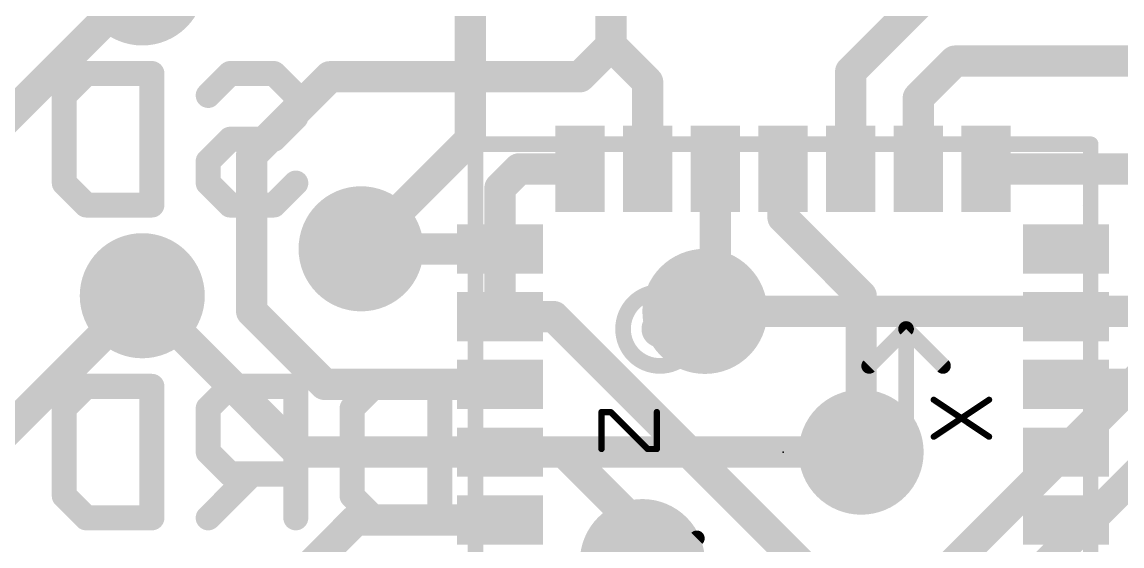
# Model space of a CAD drawing. Extents: x -10.2 to 20.4, y -5.1 to 20.4.
# Drawn here: x 3.98 to 12.91, y 8.13 to 12.38 of the extents above; entities that cross this region are included whole.
import ezdxf

# ---------------------------------------------------------------- set-up
doc = ezdxf.new("R2010")
doc.units = 0
for name, color, linetype in [('1', 12, 'CONTINUOUS'), ('16', 132, 'CONTINUOUS'), ('18', 110, 'CONTINUOUS'), ('21', 41, 'CONTINUOUS'), ('22', 40, 'CONTINUOUS'), ('23', 53, 'CONTINUOUS'), ('51', 53, 'CONTINUOUS')]:
    doc.layers.add(name, color=color, linetype=linetype)

# ---------------------------------------------------------------- blocks, each defined once
blk = doc.blocks.new('RECT')
blk.add_solid([(-0.5, -0.5), (0.5, -0.5), (-0.5, 0.5), (0.5, 0.5)])
blk = doc.blocks.new('ROUNDV')
at = {"const_width": 0.5}
blk.add_lwpolyline([(0, -0.25, 1), (0, 0.25, 1), (0, -0.25)], format="xyb", dxfattribs=at)

msp = doc.modelspace()

# ---------------------------------------------------------------- linework, layer by layer
at = {"layer": '1', "const_width": 0.254}
for points in [[(8.763, 12.192), (8.763, 14.732)], [(3.683, 11.43), (4.953, 12.7)], [(10.71, 11.98), (11.303, 12.573)], [(8.509, 11.938), (8.763, 12.192)], [(8.763, 12.192), (9.06, 11.895)], [(11.26, 11.768), (11.557, 12.065)], [(11.557, 12.065), (13.081, 12.065)], [(10.71, 11.19), (10.71, 11.98)], [(5.842, 11.303), (6.477, 11.938)], [(6.477, 11.938), (8.509, 11.938)], [(9.06, 11.895), (9.06, 11.19)], [(11.26, 11.19), (11.26, 11.768)], [(5.842, 10.033), (5.842, 11.303)], [(7.86, 11.035), (8.015, 11.19)], [(8.015, 11.19), (8.51, 11.19)], [(9.61, 10.118), (9.61, 11.19)], [(10.16, 10.795), (10.16, 11.19)], [(11.81, 11.19), (13.73, 11.19)], [(7.86, 10.54), (7.86, 11.035)], [(10.795, 10.16), (10.16, 10.795)], [(6.732, 10.54), (6.731, 10.541)], [(7.86, 10.54), (6.732, 10.54)], [(7.86, 10.54), (7.859, 10.541)], [(7.86, 9.99), (7.86, 10.54)], [(3.683, 8.89), (4.953, 10.16)], [(10.795, 8.89), (10.795, 10.16)], [(9.525, 10.033), (9.61, 10.118)], [(6.435, 9.44), (5.842, 10.033)], [(8.298, 9.99), (7.86, 9.99)], [(10.71, 7.578), (8.298, 9.99)], [(6.435, 9.44), (7.86, 9.44)], [(12.46, 9.44), (13.25, 9.44)], [(7.86, 8.89), (8.382, 8.89)], [(8.382, 8.89), (9.017, 8.255)], [(6.096, 7.747), (6.689, 8.34)], [(6.689, 8.34), (7.86, 8.34)], [(9.017, 8.255), (9.017, 8.001)]]:
    msp.add_lwpolyline(points, dxfattribs=at)
at = {"layer": '1', "const_width": 0.127}
for points in [[(8.8079, 12.2369, 1), (8.7181, 12.1471)], [(8.6995, 12.192, 1), (8.8265, 12.192)], [(8.8079, 12.1471, 1), (8.7181, 12.2369)], [(11.557, 12.1285, 1), (11.557, 12.0015)], [(11.6019, 12.0201, 1), (11.5121, 12.1099)], [(10.7735, 11.98, 1), (10.6465, 11.98)], [(10.6651, 12.0249, 1), (10.7549, 11.9351)], [(6.477, 12.0015, 1), (6.477, 11.8745)], [(6.5219, 11.8931, 1), (6.4321, 11.9829)], [(8.4641, 11.9829, 1), (8.5539, 11.8931)], [(8.509, 11.8745, 1), (8.509, 12.0015)], [(9.1235, 11.895, 1), (8.9965, 11.895)], [(9.0151, 11.8501, 1), (9.1049, 11.9399)], [(11.3235, 11.768, 1), (11.1965, 11.768)], [(11.2151, 11.8129, 1), (11.3049, 11.7231)], [(5.9055, 11.303, 1), (5.7785, 11.303)], [(5.7971, 11.3479, 1), (5.8869, 11.2581)], [(8.015, 11.2535, 1), (8.015, 11.1265)], [(8.0599, 11.1451, 1), (7.9701, 11.2349)], [(8.51, 11.1265, 1), (8.51, 11.2535)], [(9.6735, 11.19, 1), (9.5465, 11.19)], [(10.2235, 11.19, 1), (10.0965, 11.19)], [(11.81, 11.2535, 1), (11.81, 11.1265)], [(8.9965, 11.19, 1), (9.1235, 11.19)], [(10.6465, 11.19, 1), (10.7735, 11.19)], [(11.1965, 11.19, 1), (11.3235, 11.19)], [(7.9235, 11.035, 1), (7.7965, 11.035)], [(7.8151, 11.0799, 1), (7.9049, 10.9901)], [(10.2049, 10.8399, 1), (10.1151, 10.7501)], [(10.0965, 10.795, 1), (10.2235, 10.795)], [(6.7759, 10.5859, 1), (6.6861, 10.4961)], [(6.732, 10.6035, 1), (6.732, 10.4765)], [(6.6871, 10.4951, 1), (6.7769, 10.5849)], [(7.9039, 10.5859, 1), (7.8141, 10.4961)], [(7.9235, 10.54, 1), (7.7965, 10.54)], [(7.8151, 10.4951, 1), (7.9049, 10.5849)], [(7.86, 10.4765, 1), (7.86, 10.6035)], [(7.7965, 10.54, 1), (7.9235, 10.54)], [(4.9979, 10.1151, 1), (4.9081, 10.2049)], [(10.8585, 10.16, 1), (10.7315, 10.16)], [(9.6549, 10.0731, 1), (9.5651, 10.1629)], [(10.7501, 10.1151, 1), (10.8399, 10.2049)], [(5.8869, 10.0779, 1), (5.7971, 9.9881)], [(7.86, 10.0535, 1), (7.86, 9.9265)], [(8.3429, 10.0349, 1), (8.2531, 9.9451)], [(8.298, 9.9265, 1), (8.298, 10.0535)], [(9.4801, 10.0779, 1), (9.5699, 9.9881)], [(9.5465, 10.118, 1), (9.6735, 10.118)], [(5.7785, 10.033, 1), (5.9055, 10.033)], [(7.7965, 9.99, 1), (7.9235, 9.99)], [(6.435, 9.5035, 1), (6.435, 9.3765)], [(7.86, 9.3765, 1), (7.86, 9.5035)], [(12.46, 9.5035, 1), (12.46, 9.3765)], [(6.3901, 9.3951, 1), (6.4799, 9.4849)], [(7.86, 8.9535, 1), (7.86, 8.8265)], [(8.4269, 8.9349, 1), (8.3371, 8.8451)], [(8.382, 8.8265, 1), (8.382, 8.9535)], [(10.7315, 8.89, 1), (10.8585, 8.89)], [(6.689, 8.4035, 1), (6.689, 8.2765)], [(6.7339, 8.2951, 1), (6.6441, 8.3849)], [(7.86, 8.2765, 1), (7.86, 8.4035)], [(9.0805, 8.255, 1), (8.9535, 8.255)], [(8.9721, 8.2101, 1), (9.0619, 8.2999)]]:
    msp.add_lwpolyline(points, format="xyb", dxfattribs=at)
at = {"layer": '16', "const_width": 0.254}
for points in [[(7.62, 11.43), (7.62, 15.367)], [(6.731, 10.541), (7.62, 11.43)], [(4.953, 10.16), (6.223, 8.89)], [(13.208, 10.033), (9.525, 10.033)], [(11.811, 7.493), (14.097, 9.779)], [(11.176, 7.62), (13.208, 9.652)], [(6.223, 8.89), (10.795, 8.89)]]:
    msp.add_lwpolyline(points, dxfattribs=at)
at = {"layer": '16', "const_width": 0.127}
for points in [[(7.6649, 11.3851, 1), (7.5751, 11.4749)], [(7.5565, 11.43, 1), (7.6835, 11.43)], [(6.6861, 10.5859, 1), (6.7759, 10.4961)], [(4.9979, 10.2049, 1), (4.9081, 10.1151)], [(9.525, 10.0965, 1), (9.525, 9.9695)], [(6.223, 8.9535, 1), (6.223, 8.8265)], [(6.1781, 8.8451, 1), (6.2679, 8.9349)], [(10.795, 8.8265, 1), (10.795, 8.9535)]]:
    msp.add_lwpolyline(points, format="xyb", dxfattribs=at)
at = {"layer": '21', "const_width": 0.0635}
for points in [[(7.66, 11.4218, 1), (7.66, 11.3582)], [(7.6917, 11.39, 1), (7.6283, 11.39)], [(8.16, 11.3582, 1), (8.16, 11.4218)], [(12.16, 11.4218, 1), (12.16, 11.3582)], [(12.6918, 11.39, 1), (12.6282, 11.39)], [(12.66, 11.3582, 1), (12.66, 11.4218)], [(7.6283, 10.89, 1), (7.6917, 10.89)], [(12.6282, 10.89, 1), (12.6918, 10.89)]]:
    msp.add_lwpolyline(points, format="xyb", dxfattribs=at)
at = {"layer": '21', "const_width": 0.127}
for points in [[(8.16, 11.39), (7.66, 11.39)], [(7.66, 11.39), (7.66, 10.89)], [(12.66, 11.39), (12.16, 11.39)], [(12.66, 10.89), (12.66, 11.39)]]:
    msp.add_lwpolyline(points, dxfattribs=at)
at = {"layer": '22', "const_width": 0.2032}
for points in [[(4.3194, 11.7864), (4.4973, 11.9643)], [(4.4973, 11.9643), (5.0312, 11.9643)], [(5.0312, 11.9643), (5.0312, 10.8966)], [(5.4888, 11.7864), (5.6667, 11.9643)], [(5.6667, 11.9643), (6.0226, 11.9643)], [(6.0226, 11.9643), (6.2006, 11.7864)], [(4.3194, 11.0746), (4.3194, 11.7864)], [(6.2006, 11.7864), (6.2006, 11.6084)], [(6.2006, 11.6084), (6.0226, 11.4305)], [(5.6667, 11.4305), (5.4888, 11.2525)], [(6.0226, 11.4305), (5.6667, 11.4305)], [(5.4888, 11.2525), (5.4888, 11.0746)], [(4.4973, 10.8966), (4.3194, 11.0746)], [(5.4888, 11.0746), (5.6667, 10.8966)], [(6.0226, 10.8966), (6.2006, 11.0746)], [(5.0312, 10.8966), (4.4973, 10.8966)], [(5.6667, 10.8966), (6.0226, 10.8966)], [(4.3194, 9.2464), (4.4973, 9.4243)], [(4.4973, 9.4243), (5.0312, 9.4243)], [(5.0312, 9.4243), (5.0312, 8.3566)], [(5.6667, 9.4243), (5.4888, 9.2464)], [(6.2006, 9.4243), (5.6667, 9.4243)], [(6.2006, 8.3566), (6.2006, 9.4243)], [(6.6582, 9.2464), (6.8361, 9.4243)], [(6.8361, 9.4243), (7.37, 9.4243)], [(7.37, 9.4243), (7.37, 8.3566)], [(4.3194, 8.5346), (4.3194, 9.2464)], [(5.4888, 9.2464), (5.4888, 8.8905)], [(6.6582, 8.5346), (6.6582, 9.2464)], [(5.4888, 8.8905), (5.6667, 8.7125)], [(5.8447, 8.7125), (5.4888, 8.3566)], [(5.6667, 8.7125), (6.2006, 8.7125)], [(4.4973, 8.3566), (4.3194, 8.5346)], [(6.8361, 8.3566), (6.6582, 8.5346)], [(5.0312, 8.3566), (4.4973, 8.3566)], [(7.37, 8.3566), (6.8361, 8.3566)]]:
    msp.add_lwpolyline(points, dxfattribs=at)
at = {"layer": '22', "const_width": 0.1016}
for points in [[(4.4973, 12.0151, 1), (4.4973, 11.9135)], [(4.5333, 11.9284, 1), (4.4614, 12.0002)], [(5.082, 11.9643, 1), (4.9804, 11.9643)], [(5.0312, 11.9135, 1), (5.0312, 12.0151)], [(5.6667, 12.0151, 1), (5.6667, 11.9135)], [(5.7027, 11.9284, 1), (5.6308, 12.0002)], [(6.0586, 12.0002, 1), (5.9867, 11.9284)], [(6.0226, 11.9135, 1), (6.0226, 12.0151)], [(4.3702, 11.7864, 1), (4.2686, 11.7864)], [(4.2835, 11.8223, 1), (4.3553, 11.7504)], [(5.4529, 11.8223, 1), (5.5247, 11.7504)], [(6.2514, 11.7864, 1), (6.1498, 11.7864)], [(6.1647, 11.7504, 1), (6.2365, 11.8223)], [(6.1498, 11.6084, 1), (6.2514, 11.6084)], [(6.2365, 11.5725, 1), (6.1647, 11.6443)], [(5.6667, 11.4813, 1), (5.6667, 11.3797)], [(5.7027, 11.3945, 1), (5.6308, 11.4664)], [(6.0226, 11.3797, 1), (6.0226, 11.4813)], [(5.9867, 11.4664, 1), (6.0586, 11.3945)], [(5.5396, 11.2525, 1), (5.438, 11.2525)], [(5.4529, 11.2884, 1), (5.5247, 11.2166)], [(4.3553, 11.1105, 1), (4.2835, 11.0386)], [(5.5247, 11.1105, 1), (5.4529, 11.0386)], [(6.2365, 11.0386, 1), (6.1647, 11.1105)], [(4.2686, 11.0746, 1), (4.3702, 11.0746)], [(5.438, 11.0746, 1), (5.5396, 11.0746)], [(4.4973, 10.9474, 1), (4.4973, 10.8458)], [(5.0312, 10.8458, 1), (5.0312, 10.9474)], [(5.6667, 10.9474, 1), (5.6667, 10.8458)], [(6.0226, 10.8458, 1), (6.0226, 10.9474)], [(4.4614, 10.8607, 1), (4.5333, 10.9325)], [(4.9804, 10.8966, 1), (5.082, 10.8966)], [(5.6308, 10.8607, 1), (5.7027, 10.9325)], [(5.9867, 10.9325, 1), (6.0586, 10.8607)], [(4.4973, 9.4751, 1), (4.4973, 9.3735)], [(4.5333, 9.3884, 1), (4.4614, 9.4602)], [(5.082, 9.4243, 1), (4.9804, 9.4243)], [(5.0312, 9.3735, 1), (5.0312, 9.4751)], [(5.6667, 9.4751, 1), (5.6667, 9.3735)], [(5.7027, 9.3884, 1), (5.6308, 9.4602)], [(6.2514, 9.4243, 1), (6.1498, 9.4243)], [(6.2006, 9.3735, 1), (6.2006, 9.4751)], [(6.8361, 9.4751, 1), (6.8361, 9.3735)], [(6.8721, 9.3884, 1), (6.8002, 9.4602)], [(7.4208, 9.4243, 1), (7.3192, 9.4243)], [(7.37, 9.3735, 1), (7.37, 9.4751)], [(4.3702, 9.2464, 1), (4.2686, 9.2464)], [(4.2835, 9.2823, 1), (4.3553, 9.2104)], [(5.5396, 9.2464, 1), (5.438, 9.2464)], [(5.4529, 9.2823, 1), (5.5247, 9.2104)], [(6.709, 9.2464, 1), (6.6074, 9.2464)], [(6.6223, 9.2823, 1), (6.6941, 9.2104)], [(5.5247, 8.9264, 1), (5.4529, 8.8545)], [(5.438, 8.8905, 1), (5.5396, 8.8905)], [(5.6667, 8.7633, 1), (5.6667, 8.6617)], [(5.6308, 8.6766, 1), (5.7027, 8.7484)], [(5.8806, 8.6766, 1), (5.8088, 8.7484)], [(6.2006, 8.6617, 1), (6.2006, 8.7633)], [(4.3553, 8.5705, 1), (4.2835, 8.4986)], [(4.2686, 8.5346, 1), (4.3702, 8.5346)], [(6.6941, 8.5705, 1), (6.6223, 8.4986)], [(6.6074, 8.5346, 1), (6.709, 8.5346)], [(4.4973, 8.4074, 1), (4.4973, 8.3058)], [(4.4614, 8.3207, 1), (4.5333, 8.3925)], [(4.9804, 8.3566, 1), (5.082, 8.3566)], [(5.0312, 8.3058, 1), (5.0312, 8.4074)], [(5.4529, 8.3925, 1), (5.5247, 8.3207)], [(6.1498, 8.3566, 1), (6.2514, 8.3566)], [(6.8361, 8.4074, 1), (6.8361, 8.3058)], [(6.8002, 8.3207, 1), (6.8721, 8.3925)], [(7.3192, 8.3566, 1), (7.4208, 8.3566)], [(7.37, 8.3058, 1), (7.37, 8.4074)]]:
    msp.add_lwpolyline(points, format="xyb", dxfattribs=at)
at = {"layer": '23'}
msp.add_point((10.16, 8.89), dxfattribs=at)
at = {"layer": '51'}
for points, const_width in [([(7.66, 11.4218, 1), (7.66, 11.3582)], 0.0635), ([(7.6917, 11.39, 1), (7.6283, 11.39)], 0.0635), ([(12.6918, 11.39, 1), (12.6282, 11.39)], 0.0635), ([(12.66, 11.3582, 1), (12.66, 11.4218)], 0.0635), ([(9.16, 9.59, 1), (9.16, 10.19, 1), (9.16, 9.59)], 0.127), ([(9.16, 9.84, 1), (9.16, 9.94, 1), (9.16, 9.84)], 0.2), ([(11.1918, 9.89, 1), (11.1282, 9.89)], 0.0635), ([(11.1825, 9.9125, 1), (11.1375, 9.8675)], 0.0635), ([(11.1825, 9.8675, 1), (11.1375, 9.9125)], 0.0635), ([(10.8375, 9.6125, 1), (10.8825, 9.5675)], 0.0635), ([(11.4375, 9.5675, 1), (11.4825, 9.6125)], 0.0635), ([(11.3921, 9.3257, 1), (11.378, 9.3046)], 0.0254), ([(11.8416, 9.3046, 1), (11.8276, 9.3257)], 0.0254), ([(8.6977, 9.2151, 1), (8.6723, 9.2151)], 0.0254), ([(8.685, 9.2278, 1), (8.685, 9.2024)], 0.0254), ([(8.7689, 9.2241, 1), (8.751, 9.2061)], 0.0254), ([(8.7599, 9.2024, 1), (8.7599, 9.2278)], 0.0254), ([(9.1473, 9.2151, 1), (9.1219, 9.2151)], 0.0254), ([(11.378, 9.026, 1), (11.3921, 9.0048)], 0.0254), ([(11.8276, 9.0048, 1), (11.8416, 9.026)], 0.0254), ([(9.0597, 8.9281, 1), (9.0597, 8.9027)], 0.0254), ([(9.1346, 8.9027, 1), (9.1346, 8.9281)], 0.0254), ([(8.6723, 8.9154, 1), (8.6977, 8.9154)], 0.0254), ([(9.0507, 8.9064, 1), (9.0687, 8.9244)], 0.0254), ([(9.1219, 8.9154, 1), (9.1473, 8.9154)], 0.0254), ([(11.1282, 8.89, 1), (11.1918, 8.89)], 0.0635), ([(9.4825, 8.1675, 1), (9.4375, 8.2125)], 0.0635)]:
    msp.add_lwpolyline(points, format="xyb", dxfattribs=dict(at, const_width=const_width))
for points, const_width in [([(7.66, 6.39), (7.66, 11.39)], 0.127), ([(7.66, 11.39), (12.66, 11.39)], 0.127), ([(12.66, 11.39), (12.66, 6.39)], 0.127), ([(11.16, 9.89), (10.86, 9.59)], 0.127), ([(11.16, 8.89), (11.16, 9.89)], 0.127), ([(11.16, 9.89), (11.46, 9.59)], 0.127), ([(11.385, 9.0154), (11.8346, 9.3151)], 0.0508), ([(11.385, 9.3151), (11.8346, 9.0154)], 0.0508), ([(8.685, 8.9154), (8.685, 9.2151)], 0.0508), ([(8.685, 9.2151), (8.7599, 9.2151)], 0.0508), ([(8.7599, 9.2151), (9.0597, 8.9154)], 0.0508), ([(9.1346, 8.9154), (9.1346, 9.2151)], 0.0508), ([(9.0597, 8.9154), (9.1346, 8.9154)], 0.0508), ([(9.16, 7.89), (9.46, 8.19)], 0.127)]:
    msp.add_lwpolyline(points, dxfattribs=dict(at, const_width=const_width))

# ---------------------------------------------------------------- block references
at = {"layer": '1', "xscale": 0.7, "yscale": 0.4}
for p, rotation in [((8.51, 11.19), 270), ((9.06, 11.19), 270), ((9.61, 11.19), 270), ((10.16, 11.19), 270), ((10.71, 11.19), 270), ((11.26, 11.19), 90), ((11.81, 11.19), 270), ((12.46, 10.54), 180), ((7.86, 9.99), 180), ((12.46, 9.99), 180), ((12.46, 9.44), 180), ((12.46, 8.89), 180), ((12.46, 8.34), 180)]:
    msp.add_blockref('RECT', p, dxfattribs=dict(at, rotation=rotation))
for p in [(7.86, 10.54), (7.86, 9.44), (7.86, 8.89), (7.86, 8.34)]:
    msp.add_blockref('RECT', p, dxfattribs=at)
at = {"layer": '18', "xscale": 1.016, "yscale": 1.016}
for p in [(4.953, 12.7), (4.953, 12.7), (6.731, 10.541), (6.731, 10.541), (4.953, 10.16), (4.953, 10.16), (9.525, 10.033), (9.525, 10.033), (10.795, 8.89), (10.795, 8.89), (9.017, 8.001), (9.017, 8.001)]:
    msp.add_blockref('ROUNDV', p, dxfattribs=at)

doc.saveas('drawing.dxf')
